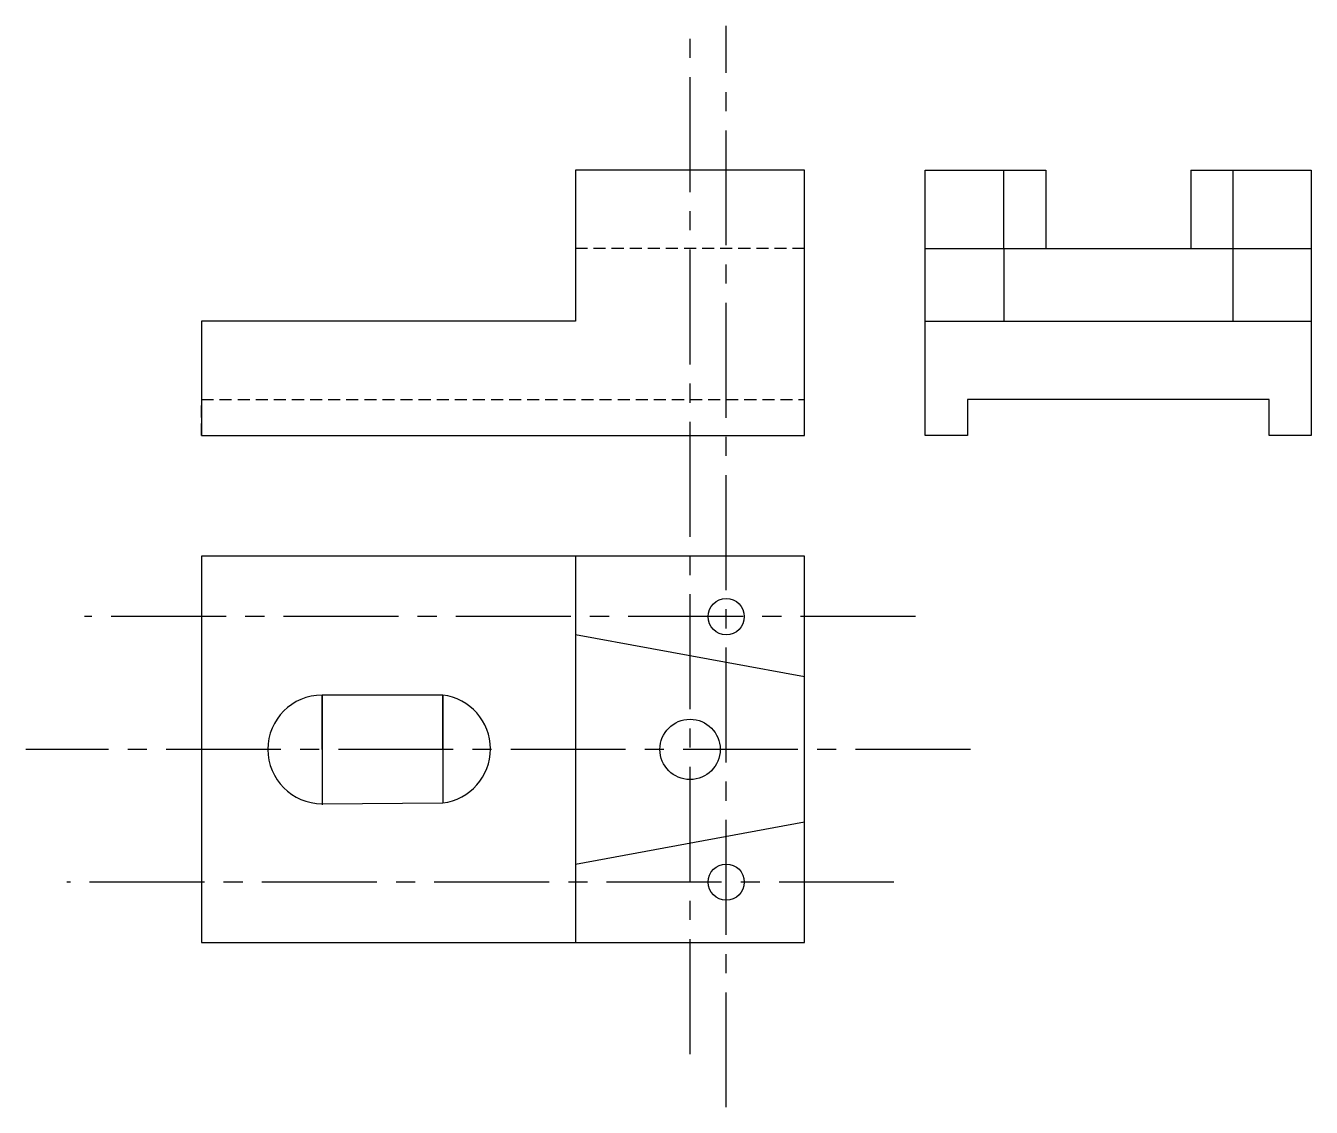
# Model space of a CAD drawing. Header units: millimetres. Extents: x 3721 to 3934, y 839 to 1018.
import ezdxf

# ---------------------------------------------------------------- set-up
doc = ezdxf.new("R2010")
doc.units = ezdxf.units.MM
doc.linetypes.add('CENTER2', pattern=[28.575, 19.05, -3.175, 3.175, -3.175])
doc.linetypes.add('JIS_02_2.0', pattern=[3, 2, -1])

msp = doc.modelspace()

# ---------------------------------------------------------------- linework, layer by layer
at = {"linetype": 'CENTER2'}
for p, q in [((3831.12, 847.47), (3831.12, 1017.26)), ((3837.12, 838.64), (3837.12, 1017.91)), ((3868.49, 919.96), (3730.72, 919.96)), ((3877.59, 897.96), (3720.98, 897.96)), ((3864.92, 875.96), (3727.8, 875.96))]:
    msp.add_line(p, q, dxfattribs=at)
for p, q in [((3850.12, 993.96), (3812.12, 993.96)), ((3812.12, 993.96), (3812.12, 968.96)), ((3850.12, 949.96), (3850.12, 993.96)), ((3870.12, 949.96), (3870.12, 993.96)), ((3870.12, 993.96), (3890.12, 993.96)), ((3883.12, 980.96), (3883.12, 993.96)), ((3890.12, 993.96), (3890.12, 980.96)), ((3914.12, 993.96), (3914.12, 980.96)), ((3914.12, 993.96), (3934.12, 993.96)), ((3921.12, 993.96), (3921.12, 980.96)), ((3934.12, 993.96), (3934.12, 949.96)), ((3870.12, 980.96), (3883.12, 980.96)), ((3883.12, 980.96), (3883.12, 968.96)), ((3883.12, 980.96), (3921.12, 980.96)), ((3921.12, 980.96), (3934.12, 980.96)), ((3921.12, 980.96), (3921.12, 968.96)), ((3812.12, 968.96), (3750.12, 968.96)), ((3750.12, 968.96), (3750.12, 949.96)), ((3870.12, 968.96), (3934.12, 968.96)), ((3927.12, 955.96), (3877.12, 955.96)), ((3877.12, 955.96), (3877.12, 949.96)), ((3927.12, 949.96), (3927.12, 955.96)), ((3750.12, 949.96), (3850.12, 949.96)), ((3877.12, 949.96), (3870.12, 949.96)), ((3934.12, 949.96), (3927.12, 949.96)), ((3850.12, 929.96), (3750.12, 929.96)), ((3750.12, 929.96), (3750.12, 865.96)), ((3812.12, 929.96), (3812.12, 865.96)), ((3850.12, 865.96), (3850.12, 929.96)), ((3850.12, 909.96), (3812.12, 916.96)), ((3770.12, 897.96), (3770.12, 906.96)), ((3770.12, 906.96), (3770.12, 888.77)), ((3790.12, 906.96), (3770.12, 906.96)), ((3770.12, 906.96), (3770.12, 888.96)), ((3790.12, 897.96), (3790.12, 906.96)), ((3790.12, 906.96), (3790.12, 889.09)), ((3770.12, 888.96), (3790.12, 889.09)), ((3812.12, 878.96), (3850.12, 885.96)), ((3750.12, 865.96), (3850.12, 865.96))]:
    msp.add_line(p, q)
at = {"linetype": 'JIS_02_2.0'}
for p, q in [((3850.12, 980.96), (3812.12, 980.96)), ((3750.12, 949.96), (3750.12, 955.96)), ((3750.12, 955.96), (3850.12, 955.96))]:
    msp.add_line(p, q, dxfattribs=at)
for centre, radius in [((3837.12, 919.96), 3), ((3831.12, 897.96), 5), ((3837.12, 875.96), 3)]:
    msp.add_circle(centre, radius)
for centre, start, end in [((3770.12, 897.96), 90, 270), ((3789.03, 898.03), 276.9358, 83.0642)]:
    msp.add_arc(centre, 9, start, end)

doc.saveas('drawing.dxf')
